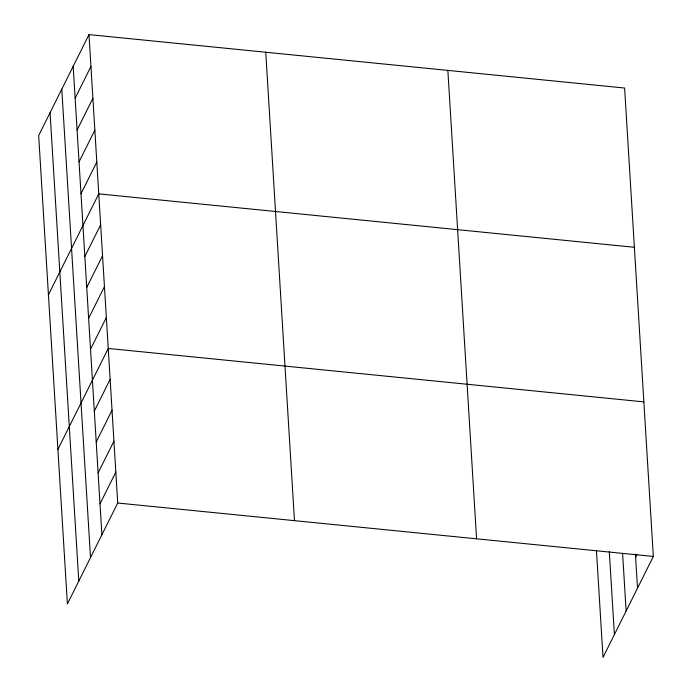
<?xml version="1.0" encoding="UTF-8"?>
<svg xmlns="http://www.w3.org/2000/svg" width="692" height="692" viewBox="0 0 692 692"><rect width="100%" height="100%" fill="white"/><g stroke="black" fill="none" stroke-linecap="round" stroke-linejoin="round"><path stroke-width="1.04" d="M88.991 34.6L38.666 135.545L67.392 603.969L117.718 503.023L88.991 34.6L624.608 88.031L653.334 556.454L603.009 657.4L596.469 550.789M75.134 98.177L90.946 66.449M77.089 130.027L92.901 98.307M79.035 161.885L94.856 130.157M80.99 193.734L96.811 162.014M48.431 294.809L98.757 193.864L634.374 247.295M84.839 256.507L100.66 224.779M86.734 287.422L102.554 255.694M88.628 318.337L104.449 286.618M90.531 349.252L106.343 317.533M57.912 449.385L108.237 348.448L643.854 401.879M94.32 411.083L110.132 379.363M96.214 442.006L112.035 410.278M98.108 472.921L113.929 441.193M100.003 503.837L115.824 472.108M635.619 557.268L637.055 554.379M117.718 503.023L653.334 556.454M635.42 554.067L637.514 588.183M622.601 553.453L626.13 611.027M609.297 551.403L614.392 634.555M447.854 70.402L476.58 538.826M265.745 52.229L294.472 520.661M73.179 66.32L101.897 534.752M61.787 89.164L90.514 557.596M50.058 112.701L78.776 581.124"/></g></svg>
